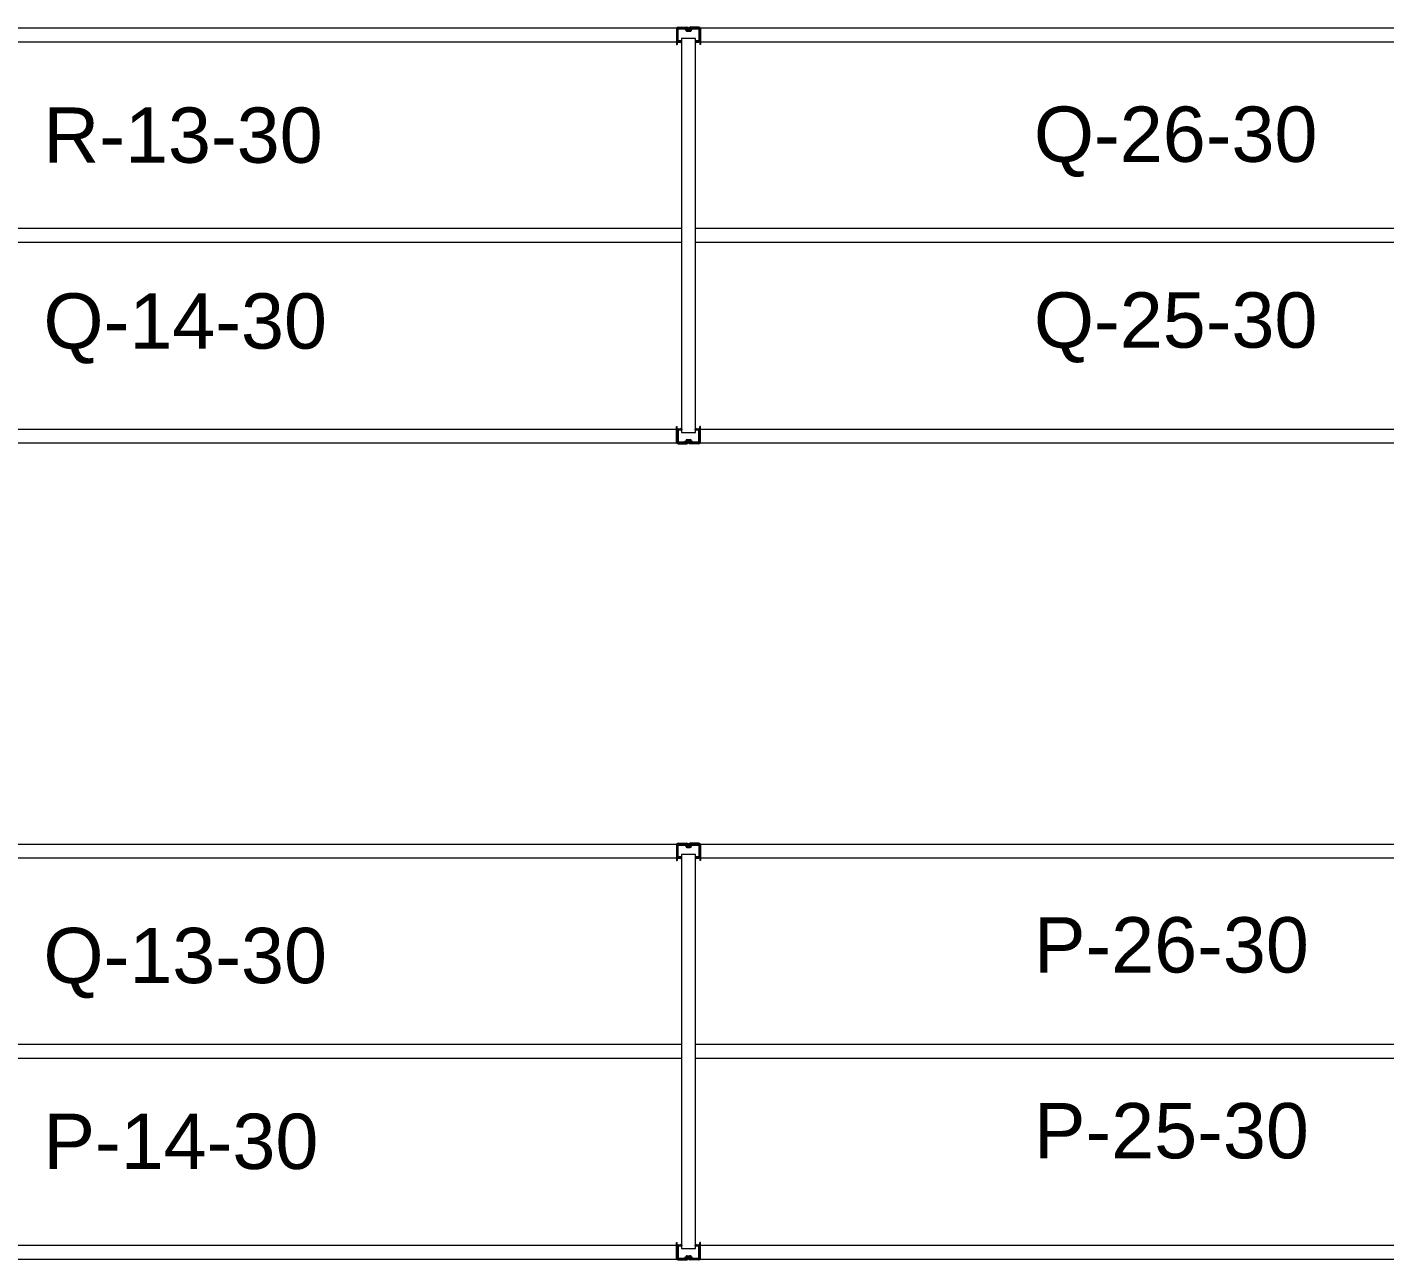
# Model space of a CAD drawing. Header units: inches. Extents: x 2743 to 10591, y -1604 to 5792.
# Drawn here: x 3766.6 to 3962.9, y 963.6 to 1141.8 of the extents above; entities that cross this region are included whole.
import ezdxf

# ---------------------------------------------------------------- set-up
doc = ezdxf.new("R2010")
doc.units = ezdxf.units.IN
doc.header["$LTSCALE"] = 0.1875
doc.header["$MEASUREMENT"] = 0
for name, color, linetype, lineweight in [('22 Dimension', 7, 'Continuous', 5), ('32 Echelle', 160, 'Continuous', 15), ('33 Poutre', 30, 'Continuous', 15)]:
    doc.layers.add(name, color=color, linetype=linetype, lineweight=lineweight)
doc.styles.add('arial', font='')
doc.styles.get('arial').set_extended_font_data('Arial')

msp = doc.modelspace()

# ---------------------------------------------------------------- hatches: boundary and pattern name
at = {"layer": '32 Echelle'}
for points in [[(3861.20882, 1139.49574), (3861.20882, 1139.68324), (3861.02132, 1139.68324)], [(3861.20882, 1139.49574), (3861.20882, 1139.68324), (3861.02132, 1139.68324)], [(3861.20882, 1139.49574), (3861.20882, 1139.68324), (3861.02132, 1139.68324)], [(3863.20882, 1139.49574), (3863.20882, 1139.68324), (3863.39632, 1139.68324)], [(3863.20882, 1139.49574), (3863.20882, 1139.68324), (3863.39632, 1139.68324)], [(3863.20882, 1139.49574), (3863.20882, 1139.68324), (3863.39632, 1139.68324)], [(3861.20882, 1083.87074), (3861.20882, 1083.68324), (3861.02132, 1083.68324)], [(3861.20882, 1083.87074), (3861.20882, 1083.68324), (3861.02132, 1083.68324)], [(3861.20882, 1083.87074), (3861.20882, 1083.68324), (3861.02132, 1083.68324)], [(3863.20882, 1083.87074), (3863.20882, 1083.68324), (3863.39632, 1083.68324)], [(3863.20882, 1083.87074), (3863.20882, 1083.68324), (3863.39632, 1083.68324)], [(3863.20882, 1083.87074), (3863.20882, 1083.68324), (3863.39632, 1083.68324)], [(3861.20882, 1021.49574), (3861.20882, 1021.68324), (3861.02132, 1021.68324)], [(3861.20882, 1021.49574), (3861.20882, 1021.68324), (3861.02132, 1021.68324)], [(3861.20882, 1021.49574), (3861.20882, 1021.68324), (3861.02132, 1021.68324)], [(3863.20882, 1021.49574), (3863.20882, 1021.68324), (3863.39632, 1021.68324)], [(3863.20882, 1021.49574), (3863.20882, 1021.68324), (3863.39632, 1021.68324)], [(3863.20882, 1021.49574), (3863.20882, 1021.68324), (3863.39632, 1021.68324)], [(3861.20882, 965.87074), (3861.20882, 965.68324), (3861.02132, 965.68324)], [(3861.20882, 965.87074), (3861.20882, 965.68324), (3861.02132, 965.68324)], [(3861.20882, 965.87074), (3861.20882, 965.68324), (3861.02132, 965.68324)], [(3863.20882, 965.87074), (3863.20882, 965.68324), (3863.39632, 965.68324)], [(3863.20882, 965.87074), (3863.20882, 965.68324), (3863.39632, 965.68324)], [(3863.20882, 965.87074), (3863.20882, 965.68324), (3863.39632, 965.68324)]]:
    msp.add_hatch(color=256, dxfattribs=at).paths.add_polyline_path(points)

# ---------------------------------------------------------------- linework, layer by layer
at = {"layer": '22 Dimension'}
for p, q in [((3861.20882, 1112.68324), (3715.58382, 1112.68324)), ((4008.83382, 1112.68324), (3863.20882, 1112.68324)), ((3861.20882, 1110.68324), (3715.58382, 1110.68324)), ((4008.83382, 1110.68324), (3863.20882, 1110.68324)), ((3861.20882, 994.68324), (3715.58382, 994.68324)), ((4008.83382, 994.68324), (3863.20882, 994.68324)), ((3861.20882, 992.68324), (3715.58382, 992.68324)), ((4008.83382, 992.68324), (3863.20882, 992.68324))]:
    msp.add_line(p, q, dxfattribs=at)
at = {"layer": '32 Echelle', "linetype": 'Continuous', "lineweight": 25}
for p, q in [((3860.58386, 1141.49949), (3860.58386, 1139.86699)), ((3860.58386, 1141.49949), (3860.58386, 1139.86699)), ((3860.58386, 1141.49949), (3860.58386, 1139.86699)), ((3860.67386, 1139.86699), (3860.67386, 1141.49949)), ((3860.67386, 1139.86699), (3860.67386, 1141.49949)), ((3860.67386, 1139.86699), (3860.67386, 1141.49949)), ((3861.69645, 1141.68324), (3860.76761, 1141.68324)), ((3861.69645, 1141.68324), (3860.76761, 1141.68324)), ((3861.69645, 1141.68324), (3860.76761, 1141.68324)), ((3860.76761, 1141.59324), (3861.69645, 1141.59324)), ((3860.76761, 1141.59324), (3861.69645, 1141.59324)), ((3860.76761, 1141.59324), (3861.69645, 1141.59324)), ((3861.7861, 1141.5269), (3861.83001, 1141.38326)), ((3861.7861, 1141.5269), (3861.83001, 1141.38326)), ((3861.7861, 1141.5269), (3861.83001, 1141.38326)), ((3861.91608, 1141.40958), (3861.87217, 1141.55321)), ((3861.91608, 1141.40958), (3861.87217, 1141.55321)), ((3861.91608, 1141.40958), (3861.87217, 1141.55321)), ((3862.4119, 1141.34324), (3862.00573, 1141.34324)), ((3862.4119, 1141.34324), (3862.00573, 1141.34324)), ((3862.4119, 1141.34324), (3862.00573, 1141.34324)), ((3862.00573, 1141.25324), (3862.4119, 1141.25324)), ((3862.00573, 1141.25324), (3862.4119, 1141.25324)), ((3862.00573, 1141.25324), (3862.4119, 1141.25324)), ((3862.54547, 1141.55321), (3862.50155, 1141.40958)), ((3862.54547, 1141.55321), (3862.50155, 1141.40958)), ((3862.54547, 1141.55321), (3862.50155, 1141.40958)), ((3862.58762, 1141.38326), (3862.63153, 1141.5269)), ((3862.58762, 1141.38326), (3862.63153, 1141.5269)), ((3862.58762, 1141.38326), (3862.63153, 1141.5269)), ((3863.65002, 1141.68324), (3862.72119, 1141.68324)), ((3863.65002, 1141.68324), (3862.72119, 1141.68324)), ((3863.65002, 1141.68324), (3862.72119, 1141.68324)), ((3862.72119, 1141.59324), (3863.65002, 1141.59324)), ((3862.72119, 1141.59324), (3863.65002, 1141.59324)), ((3862.72119, 1141.59324), (3863.65002, 1141.59324)), ((3863.74377, 1141.49949), (3863.74377, 1139.86699)), ((3863.74377, 1141.49949), (3863.74377, 1139.86699)), ((3863.74377, 1141.49949), (3863.74377, 1139.86699)), ((3863.83377, 1139.86699), (3863.83377, 1141.49949)), ((3863.83377, 1139.86699), (3863.83377, 1141.49949)), ((3863.83377, 1139.86699), (3863.83377, 1141.49949)), ((3861.18386, 1139.77324), (3860.76761, 1139.77324)), ((3861.18386, 1139.77324), (3860.76761, 1139.77324)), ((3861.18386, 1139.77324), (3860.76761, 1139.77324)), ((3860.76761, 1139.68324), (3861.18386, 1139.68324)), ((3860.76761, 1139.68324), (3861.18386, 1139.68324)), ((3860.76761, 1139.68324), (3861.18386, 1139.68324)), ((3861.18386, 1139.68324), (3861.18386, 1139.77324)), ((3861.18386, 1139.68324), (3861.18386, 1139.77324)), ((3861.18386, 1139.68324), (3861.18386, 1139.77324)), ((3863.65002, 1139.77324), (3863.23377, 1139.77324)), ((3863.23377, 1139.77324), (3863.23377, 1139.68324)), ((3863.65002, 1139.77324), (3863.23377, 1139.77324)), ((3863.23377, 1139.77324), (3863.23377, 1139.68324)), ((3863.65002, 1139.77324), (3863.23377, 1139.77324)), ((3863.23377, 1139.77324), (3863.23377, 1139.68324)), ((3863.23377, 1139.68324), (3863.65002, 1139.68324)), ((3863.23377, 1139.68324), (3863.65002, 1139.68324)), ((3863.23377, 1139.68324), (3863.65002, 1139.68324)), ((3860.76761, 1083.68324), (3861.18386, 1083.68324)), ((3860.76761, 1083.68324), (3861.18386, 1083.68324)), ((3860.76761, 1083.68324), (3861.18386, 1083.68324)), ((3861.18386, 1083.68324), (3861.18386, 1083.59324)), ((3861.18386, 1083.68324), (3861.18386, 1083.59324)), ((3861.18386, 1083.68324), (3861.18386, 1083.59324)), ((3863.23377, 1083.68324), (3863.65002, 1083.68324)), ((3863.23377, 1083.59324), (3863.23377, 1083.68324)), ((3863.23377, 1083.68324), (3863.65002, 1083.68324)), ((3863.23377, 1083.59324), (3863.23377, 1083.68324)), ((3863.23377, 1083.68324), (3863.65002, 1083.68324)), ((3863.23377, 1083.59324), (3863.23377, 1083.68324)), ((3860.58386, 1081.86699), (3860.58386, 1083.49949)), ((3860.58386, 1081.86699), (3860.58386, 1083.49949)), ((3860.58386, 1081.86699), (3860.58386, 1083.49949)), ((3860.67386, 1083.49949), (3860.67386, 1081.86699)), ((3860.67386, 1083.49949), (3860.67386, 1081.86699)), ((3860.67386, 1083.49949), (3860.67386, 1081.86699)), ((3861.18386, 1083.59324), (3860.76761, 1083.59324)), ((3861.18386, 1083.59324), (3860.76761, 1083.59324)), ((3861.18386, 1083.59324), (3860.76761, 1083.59324)), ((3860.76761, 1081.77324), (3861.69645, 1081.77324)), ((3860.76761, 1081.77324), (3861.69645, 1081.77324)), ((3860.76761, 1081.77324), (3861.69645, 1081.77324)), ((3861.69645, 1081.68324), (3860.76761, 1081.68324)), ((3861.69645, 1081.68324), (3860.76761, 1081.68324)), ((3861.69645, 1081.68324), (3860.76761, 1081.68324)), ((3861.7861, 1081.83958), (3861.83001, 1081.98321)), ((3861.7861, 1081.83958), (3861.83001, 1081.98321)), ((3861.7861, 1081.83958), (3861.83001, 1081.98321)), ((3861.91608, 1081.9569), (3861.87217, 1081.81326)), ((3861.91608, 1081.9569), (3861.87217, 1081.81326)), ((3861.91608, 1081.9569), (3861.87217, 1081.81326)), ((3862.00573, 1082.11324), (3862.4119, 1082.11324)), ((3862.00573, 1082.11324), (3862.4119, 1082.11324)), ((3862.00573, 1082.11324), (3862.4119, 1082.11324)), ((3862.4119, 1082.02324), (3862.00573, 1082.02324)), ((3862.4119, 1082.02324), (3862.00573, 1082.02324)), ((3862.4119, 1082.02324), (3862.00573, 1082.02324)), ((3862.54547, 1081.81326), (3862.50155, 1081.9569)), ((3862.54547, 1081.81326), (3862.50155, 1081.9569)), ((3862.54547, 1081.81326), (3862.50155, 1081.9569)), ((3862.58762, 1081.98321), (3862.63153, 1081.83958)), ((3862.58762, 1081.98321), (3862.63153, 1081.83958)), ((3862.58762, 1081.98321), (3862.63153, 1081.83958)), ((3862.72119, 1081.77324), (3863.65002, 1081.77324)), ((3862.72119, 1081.77324), (3863.65002, 1081.77324)), ((3862.72119, 1081.77324), (3863.65002, 1081.77324)), ((3863.65002, 1081.68324), (3862.72119, 1081.68324)), ((3863.65002, 1081.68324), (3862.72119, 1081.68324)), ((3863.65002, 1081.68324), (3862.72119, 1081.68324)), ((3863.65002, 1083.59324), (3863.23377, 1083.59324)), ((3863.65002, 1083.59324), (3863.23377, 1083.59324)), ((3863.65002, 1083.59324), (3863.23377, 1083.59324)), ((3863.74377, 1081.86699), (3863.74377, 1083.49949)), ((3863.74377, 1081.86699), (3863.74377, 1083.49949)), ((3863.74377, 1081.86699), (3863.74377, 1083.49949)), ((3863.83377, 1083.49949), (3863.83377, 1081.86699)), ((3863.83377, 1083.49949), (3863.83377, 1081.86699)), ((3863.83377, 1083.49949), (3863.83377, 1081.86699)), ((3860.58386, 1023.49949), (3860.58386, 1021.86699)), ((3860.58386, 1023.49949), (3860.58386, 1021.86699)), ((3860.58386, 1023.49949), (3860.58386, 1021.86699)), ((3860.67386, 1021.86699), (3860.67386, 1023.49949)), ((3860.67386, 1021.86699), (3860.67386, 1023.49949)), ((3860.67386, 1021.86699), (3860.67386, 1023.49949)), ((3861.69645, 1023.68324), (3860.76761, 1023.68324)), ((3861.69645, 1023.68324), (3860.76761, 1023.68324)), ((3861.69645, 1023.68324), (3860.76761, 1023.68324)), ((3860.76761, 1023.59324), (3861.69645, 1023.59324)), ((3860.76761, 1023.59324), (3861.69645, 1023.59324)), ((3860.76761, 1023.59324), (3861.69645, 1023.59324)), ((3861.7861, 1023.5269), (3861.83001, 1023.38326)), ((3861.7861, 1023.5269), (3861.83001, 1023.38326)), ((3861.7861, 1023.5269), (3861.83001, 1023.38326)), ((3861.91608, 1023.40958), (3861.87217, 1023.55321)), ((3861.91608, 1023.40958), (3861.87217, 1023.55321)), ((3861.91608, 1023.40958), (3861.87217, 1023.55321)), ((3862.4119, 1023.34324), (3862.00573, 1023.34324)), ((3862.4119, 1023.34324), (3862.00573, 1023.34324)), ((3862.4119, 1023.34324), (3862.00573, 1023.34324)), ((3862.00573, 1023.25324), (3862.4119, 1023.25324)), ((3862.00573, 1023.25324), (3862.4119, 1023.25324)), ((3862.00573, 1023.25324), (3862.4119, 1023.25324)), ((3862.54547, 1023.55321), (3862.50155, 1023.40958)), ((3862.54547, 1023.55321), (3862.50155, 1023.40958)), ((3862.54547, 1023.55321), (3862.50155, 1023.40958)), ((3862.58762, 1023.38326), (3862.63153, 1023.5269)), ((3862.58762, 1023.38326), (3862.63153, 1023.5269)), ((3862.58762, 1023.38326), (3862.63153, 1023.5269)), ((3863.65002, 1023.68324), (3862.72119, 1023.68324)), ((3863.65002, 1023.68324), (3862.72119, 1023.68324)), ((3863.65002, 1023.68324), (3862.72119, 1023.68324)), ((3862.72119, 1023.59324), (3863.65002, 1023.59324)), ((3862.72119, 1023.59324), (3863.65002, 1023.59324)), ((3862.72119, 1023.59324), (3863.65002, 1023.59324)), ((3863.74377, 1023.49949), (3863.74377, 1021.86699)), ((3863.74377, 1023.49949), (3863.74377, 1021.86699)), ((3863.74377, 1023.49949), (3863.74377, 1021.86699)), ((3863.83377, 1021.86699), (3863.83377, 1023.49949)), ((3863.83377, 1021.86699), (3863.83377, 1023.49949)), ((3863.83377, 1021.86699), (3863.83377, 1023.49949)), ((3861.18386, 1021.77324), (3860.76761, 1021.77324)), ((3861.18386, 1021.77324), (3860.76761, 1021.77324)), ((3861.18386, 1021.77324), (3860.76761, 1021.77324)), ((3860.76761, 1021.68324), (3861.18386, 1021.68324)), ((3860.76761, 1021.68324), (3861.18386, 1021.68324)), ((3860.76761, 1021.68324), (3861.18386, 1021.68324)), ((3861.18386, 1021.68324), (3861.18386, 1021.77324)), ((3861.18386, 1021.68324), (3861.18386, 1021.77324)), ((3861.18386, 1021.68324), (3861.18386, 1021.77324)), ((3863.65002, 1021.77324), (3863.23377, 1021.77324)), ((3863.23377, 1021.77324), (3863.23377, 1021.68324)), ((3863.65002, 1021.77324), (3863.23377, 1021.77324)), ((3863.23377, 1021.77324), (3863.23377, 1021.68324)), ((3863.65002, 1021.77324), (3863.23377, 1021.77324)), ((3863.23377, 1021.77324), (3863.23377, 1021.68324)), ((3863.23377, 1021.68324), (3863.65002, 1021.68324)), ((3863.23377, 1021.68324), (3863.65002, 1021.68324)), ((3863.23377, 1021.68324), (3863.65002, 1021.68324)), ((3860.58386, 963.86699), (3860.58386, 965.49949)), ((3860.58386, 963.86699), (3860.58386, 965.49949)), ((3860.58386, 963.86699), (3860.58386, 965.49949)), ((3860.67386, 965.49949), (3860.67386, 963.86699)), ((3860.67386, 965.49949), (3860.67386, 963.86699)), ((3860.67386, 965.49949), (3860.67386, 963.86699)), ((3860.76761, 965.68324), (3861.18386, 965.68324)), ((3860.76761, 965.68324), (3861.18386, 965.68324)), ((3860.76761, 965.68324), (3861.18386, 965.68324)), ((3861.18386, 965.59324), (3860.76761, 965.59324)), ((3861.18386, 965.59324), (3860.76761, 965.59324)), ((3861.18386, 965.59324), (3860.76761, 965.59324)), ((3861.18386, 965.68324), (3861.18386, 965.59324)), ((3861.18386, 965.68324), (3861.18386, 965.59324)), ((3861.18386, 965.68324), (3861.18386, 965.59324)), ((3861.7861, 963.83958), (3861.83001, 963.98321)), ((3861.7861, 963.83958), (3861.83001, 963.98321)), ((3861.7861, 963.83958), (3861.83001, 963.98321)), ((3861.91608, 963.9569), (3861.87217, 963.81326)), ((3861.91608, 963.9569), (3861.87217, 963.81326)), ((3861.91608, 963.9569), (3861.87217, 963.81326)), ((3862.00573, 964.11324), (3862.4119, 964.11324)), ((3862.00573, 964.11324), (3862.4119, 964.11324)), ((3862.00573, 964.11324), (3862.4119, 964.11324)), ((3862.4119, 964.02324), (3862.00573, 964.02324)), ((3862.4119, 964.02324), (3862.00573, 964.02324)), ((3862.4119, 964.02324), (3862.00573, 964.02324)), ((3862.54547, 963.81326), (3862.50155, 963.9569)), ((3862.54547, 963.81326), (3862.50155, 963.9569)), ((3862.54547, 963.81326), (3862.50155, 963.9569)), ((3862.58762, 963.98321), (3862.63153, 963.83958)), ((3862.58762, 963.98321), (3862.63153, 963.83958)), ((3862.58762, 963.98321), (3862.63153, 963.83958)), ((3863.23377, 965.68324), (3863.65002, 965.68324)), ((3863.23377, 965.59324), (3863.23377, 965.68324)), ((3863.23377, 965.68324), (3863.65002, 965.68324)), ((3863.23377, 965.59324), (3863.23377, 965.68324)), ((3863.23377, 965.68324), (3863.65002, 965.68324)), ((3863.23377, 965.59324), (3863.23377, 965.68324)), ((3863.65002, 965.59324), (3863.23377, 965.59324)), ((3863.65002, 965.59324), (3863.23377, 965.59324)), ((3863.65002, 965.59324), (3863.23377, 965.59324)), ((3863.74377, 963.86699), (3863.74377, 965.49949)), ((3863.74377, 963.86699), (3863.74377, 965.49949)), ((3863.74377, 963.86699), (3863.74377, 965.49949)), ((3863.83377, 965.49949), (3863.83377, 963.86699)), ((3863.83377, 965.49949), (3863.83377, 963.86699)), ((3863.83377, 965.49949), (3863.83377, 963.86699)), ((3860.76761, 963.77324), (3861.69645, 963.77324)), ((3860.76761, 963.77324), (3861.69645, 963.77324)), ((3860.76761, 963.77324), (3861.69645, 963.77324)), ((3861.69645, 963.68324), (3860.76761, 963.68324)), ((3861.69645, 963.68324), (3860.76761, 963.68324)), ((3861.69645, 963.68324), (3860.76761, 963.68324)), ((3862.72119, 963.77324), (3863.65002, 963.77324)), ((3862.72119, 963.77324), (3863.65002, 963.77324)), ((3862.72119, 963.77324), (3863.65002, 963.77324)), ((3863.65002, 963.68324), (3862.72119, 963.68324)), ((3863.65002, 963.68324), (3862.72119, 963.68324)), ((3863.65002, 963.68324), (3862.72119, 963.68324))]:
    msp.add_line(p, q, dxfattribs=at)
at = {"layer": '32 Echelle'}
for p, q in [((3861.20882, 1139.68324), (3861.02132, 1139.68324)), ((3861.20882, 1139.49574), (3861.02132, 1139.68324)), ((3861.20882, 1139.68324), (3861.02132, 1139.68324)), ((3861.20882, 1139.49574), (3861.02132, 1139.68324)), ((3861.20882, 1139.68324), (3861.02132, 1139.68324)), ((3861.20882, 1139.49574), (3861.02132, 1139.68324)), ((3863.20882, 1140.18324), (3861.20882, 1140.18324)), ((3861.20882, 1140.18324), (3861.20882, 1083.18324)), ((3863.20882, 1140.18324), (3861.20882, 1140.18324)), ((3861.20882, 1140.18324), (3861.20882, 1083.18324)), ((3863.20882, 1140.18324), (3861.20882, 1140.18324)), ((3861.20882, 1140.18324), (3861.20882, 1083.18324)), ((3861.20882, 1139.49574), (3861.20882, 1139.68324)), ((3861.20882, 1139.49574), (3861.20882, 1139.68324)), ((3861.20882, 1139.49574), (3861.20882, 1139.68324)), ((3863.20882, 1083.18324), (3863.20882, 1140.18324)), ((3863.20882, 1083.18324), (3863.20882, 1140.18324)), ((3863.20882, 1083.18324), (3863.20882, 1140.18324)), ((3863.20882, 1139.68324), (3863.39632, 1139.68324)), ((3863.20882, 1139.49574), (3863.20882, 1139.68324)), ((3863.20882, 1139.49574), (3863.39632, 1139.68324)), ((3863.20882, 1139.68324), (3863.39632, 1139.68324)), ((3863.20882, 1139.49574), (3863.20882, 1139.68324)), ((3863.20882, 1139.49574), (3863.39632, 1139.68324)), ((3863.20882, 1139.68324), (3863.39632, 1139.68324)), ((3863.20882, 1139.49574), (3863.20882, 1139.68324)), ((3863.20882, 1139.49574), (3863.39632, 1139.68324)), ((3861.20882, 1083.87074), (3861.02132, 1083.68324)), ((3861.20882, 1083.87074), (3861.02132, 1083.68324)), ((3861.20882, 1083.87074), (3861.02132, 1083.68324)), ((3861.20882, 1083.68324), (3861.02132, 1083.68324)), ((3861.20882, 1083.68324), (3861.02132, 1083.68324)), ((3861.20882, 1083.68324), (3861.02132, 1083.68324)), ((3861.20882, 1083.87074), (3861.20882, 1083.68324)), ((3861.20882, 1083.87074), (3861.20882, 1083.68324)), ((3861.20882, 1083.87074), (3861.20882, 1083.68324)), ((3863.20882, 1083.87074), (3863.20882, 1083.68324)), ((3863.20882, 1083.87074), (3863.39632, 1083.68324)), ((3863.20882, 1083.87074), (3863.20882, 1083.68324)), ((3863.20882, 1083.87074), (3863.39632, 1083.68324)), ((3863.20882, 1083.87074), (3863.20882, 1083.68324)), ((3863.20882, 1083.87074), (3863.39632, 1083.68324)), ((3863.20882, 1083.68324), (3863.39632, 1083.68324)), ((3863.20882, 1083.68324), (3863.39632, 1083.68324)), ((3863.20882, 1083.68324), (3863.39632, 1083.68324)), ((3861.20882, 1083.18324), (3863.20882, 1083.18324)), ((3861.20882, 1083.18324), (3863.20882, 1083.18324)), ((3861.20882, 1083.18324), (3863.20882, 1083.18324)), ((3861.20882, 1021.68324), (3861.02132, 1021.68324)), ((3861.20882, 1021.49574), (3861.02132, 1021.68324)), ((3861.20882, 1021.68324), (3861.02132, 1021.68324)), ((3861.20882, 1021.49574), (3861.02132, 1021.68324)), ((3861.20882, 1021.68324), (3861.02132, 1021.68324)), ((3861.20882, 1021.49574), (3861.02132, 1021.68324)), ((3863.20882, 1022.18324), (3861.20882, 1022.18324)), ((3861.20882, 1022.18324), (3861.20882, 965.18324)), ((3863.20882, 1022.18324), (3861.20882, 1022.18324)), ((3861.20882, 1022.18324), (3861.20882, 965.18324)), ((3863.20882, 1022.18324), (3861.20882, 1022.18324)), ((3861.20882, 1022.18324), (3861.20882, 965.18324)), ((3861.20882, 1021.49574), (3861.20882, 1021.68324)), ((3861.20882, 1021.49574), (3861.20882, 1021.68324)), ((3861.20882, 1021.49574), (3861.20882, 1021.68324)), ((3863.20882, 965.18324), (3863.20882, 1022.18324)), ((3863.20882, 965.18324), (3863.20882, 1022.18324)), ((3863.20882, 965.18324), (3863.20882, 1022.18324)), ((3863.20882, 1021.68324), (3863.39632, 1021.68324)), ((3863.20882, 1021.49574), (3863.20882, 1021.68324)), ((3863.20882, 1021.49574), (3863.39632, 1021.68324)), ((3863.20882, 1021.68324), (3863.39632, 1021.68324)), ((3863.20882, 1021.49574), (3863.20882, 1021.68324)), ((3863.20882, 1021.49574), (3863.39632, 1021.68324)), ((3863.20882, 1021.68324), (3863.39632, 1021.68324)), ((3863.20882, 1021.49574), (3863.20882, 1021.68324)), ((3863.20882, 1021.49574), (3863.39632, 1021.68324)), ((3861.20882, 965.87074), (3861.02132, 965.68324)), ((3861.20882, 965.87074), (3861.02132, 965.68324)), ((3861.20882, 965.87074), (3861.02132, 965.68324)), ((3861.20882, 965.87074), (3861.20882, 965.68324)), ((3861.20882, 965.87074), (3861.20882, 965.68324)), ((3861.20882, 965.87074), (3861.20882, 965.68324)), ((3863.20882, 965.87074), (3863.20882, 965.68324)), ((3863.20882, 965.87074), (3863.39632, 965.68324)), ((3863.20882, 965.87074), (3863.20882, 965.68324)), ((3863.20882, 965.87074), (3863.39632, 965.68324)), ((3863.20882, 965.87074), (3863.20882, 965.68324)), ((3863.20882, 965.87074), (3863.39632, 965.68324)), ((3861.20882, 965.68324), (3861.02132, 965.68324)), ((3861.20882, 965.68324), (3861.02132, 965.68324)), ((3861.20882, 965.68324), (3861.02132, 965.68324)), ((3861.20882, 965.18324), (3863.20882, 965.18324)), ((3861.20882, 965.18324), (3863.20882, 965.18324)), ((3861.20882, 965.18324), (3863.20882, 965.18324)), ((3863.20882, 965.68324), (3863.39632, 965.68324)), ((3863.20882, 965.68324), (3863.39632, 965.68324)), ((3863.20882, 965.68324), (3863.39632, 965.68324))]:
    msp.add_line(p, q, dxfattribs=at)
at = {"layer": '32 Echelle', "linetype": 'Continuous', "lineweight": 25}
for centre, radius, start, end in [((3860.76761, 1141.49949), 0.18375, 90, 180), ((3860.76761, 1141.49949), 0.18375, 90, 180), ((3860.76761, 1141.49949), 0.18375, 90, 180), ((3860.76761, 1141.49949), 0.09375, 90, 180), ((3860.76761, 1141.49949), 0.09375, 90, 180), ((3860.76761, 1141.49949), 0.09375, 90, 180), ((3861.69645, 1141.49949), 0.18375, 17, 90), ((3861.69645, 1141.49949), 0.18375, 17, 90), ((3861.69645, 1141.49949), 0.18375, 17, 90), ((3861.69645, 1141.49949), 0.09375, 17, 90), ((3861.69645, 1141.49949), 0.09375, 17, 90), ((3861.69645, 1141.49949), 0.09375, 17, 90), ((3862.00573, 1141.43699), 0.18375, 197, 270), ((3862.00573, 1141.43699), 0.18375, 197, 270), ((3862.00573, 1141.43699), 0.18375, 197, 270), ((3862.00573, 1141.43699), 0.09375, 197, 270), ((3862.00573, 1141.43699), 0.09375, 197, 270), ((3862.00573, 1141.43699), 0.09375, 197, 270), ((3862.4119, 1141.43699), 0.09375, 270, 343), ((3862.4119, 1141.43699), 0.09375, 270, 343), ((3862.4119, 1141.43699), 0.09375, 270, 343), ((3862.4119, 1141.43699), 0.18375, 270, 343), ((3862.4119, 1141.43699), 0.18375, 270, 343), ((3862.4119, 1141.43699), 0.18375, 270, 343), ((3862.72119, 1141.49949), 0.18375, 90, 163), ((3862.72119, 1141.49949), 0.18375, 90, 163), ((3862.72119, 1141.49949), 0.18375, 90, 163), ((3862.72119, 1141.49949), 0.09375, 90, 163), ((3862.72119, 1141.49949), 0.09375, 90, 163), ((3862.72119, 1141.49949), 0.09375, 90, 163), ((3863.65002, 1141.49949), 0.18375, 0, 90), ((3863.65002, 1141.49949), 0.18375, 0, 90), ((3863.65002, 1141.49949), 0.18375, 0, 90), ((3863.65002, 1141.49949), 0.09375, 0, 90), ((3863.65002, 1141.49949), 0.09375, 0, 90), ((3863.65002, 1141.49949), 0.09375, 0, 90), ((3860.76761, 1139.86699), 0.18375, 180, 270), ((3860.76761, 1139.86699), 0.18375, 180, 270), ((3860.76761, 1139.86699), 0.18375, 180, 270), ((3860.76761, 1139.86699), 0.09375, 180, 270), ((3860.76761, 1139.86699), 0.09375, 180, 270), ((3860.76761, 1139.86699), 0.09375, 180, 270), ((3863.65002, 1139.86699), 0.09375, 270, 0), ((3863.65002, 1139.86699), 0.18375, 270, 0), ((3863.65002, 1139.86699), 0.09375, 270, 0), ((3863.65002, 1139.86699), 0.18375, 270, 0), ((3863.65002, 1139.86699), 0.09375, 270, 0), ((3863.65002, 1139.86699), 0.18375, 270, 0), ((3860.76761, 1083.49949), 0.18375, 90, 180), ((3860.76761, 1083.49949), 0.18375, 90, 180), ((3860.76761, 1083.49949), 0.18375, 90, 180), ((3863.65002, 1083.49949), 0.18375, 0, 90), ((3863.65002, 1083.49949), 0.18375, 0, 90), ((3863.65002, 1083.49949), 0.18375, 0, 90), ((3860.76761, 1081.86699), 0.18375, 180, 270), ((3860.76761, 1081.86699), 0.18375, 180, 270), ((3860.76761, 1081.86699), 0.18375, 180, 270), ((3860.76761, 1083.49949), 0.09375, 90, 180), ((3860.76761, 1083.49949), 0.09375, 90, 180), ((3860.76761, 1083.49949), 0.09375, 90, 180), ((3860.76761, 1081.86699), 0.09375, 180, 270), ((3860.76761, 1081.86699), 0.09375, 180, 270), ((3860.76761, 1081.86699), 0.09375, 180, 270), ((3861.69645, 1081.86699), 0.09375, 270, 343), ((3861.69645, 1081.86699), 0.09375, 270, 343), ((3861.69645, 1081.86699), 0.09375, 270, 343), ((3861.69645, 1081.86699), 0.18375, 270, 343), ((3861.69645, 1081.86699), 0.18375, 270, 343), ((3861.69645, 1081.86699), 0.18375, 270, 343), ((3862.00573, 1081.92949), 0.18375, 90, 163), ((3862.00573, 1081.92949), 0.18375, 90, 163), ((3862.00573, 1081.92949), 0.18375, 90, 163), ((3862.00573, 1081.92949), 0.09375, 90, 163), ((3862.00573, 1081.92949), 0.09375, 90, 163), ((3862.00573, 1081.92949), 0.09375, 90, 163), ((3862.4119, 1081.92949), 0.18375, 17, 90), ((3862.4119, 1081.92949), 0.18375, 17, 90), ((3862.4119, 1081.92949), 0.18375, 17, 90), ((3862.4119, 1081.92949), 0.09375, 17, 90), ((3862.4119, 1081.92949), 0.09375, 17, 90), ((3862.4119, 1081.92949), 0.09375, 17, 90), ((3862.72119, 1081.86699), 0.18375, 197, 270), ((3862.72119, 1081.86699), 0.18375, 197, 270), ((3862.72119, 1081.86699), 0.18375, 197, 270), ((3862.72119, 1081.86699), 0.09375, 197, 270), ((3862.72119, 1081.86699), 0.09375, 197, 270), ((3862.72119, 1081.86699), 0.09375, 197, 270), ((3863.65002, 1083.49949), 0.09375, 0, 90), ((3863.65002, 1083.49949), 0.09375, 0, 90), ((3863.65002, 1083.49949), 0.09375, 0, 90), ((3863.65002, 1081.86699), 0.09375, 270, 0), ((3863.65002, 1081.86699), 0.18375, 270, 0), ((3863.65002, 1081.86699), 0.09375, 270, 0), ((3863.65002, 1081.86699), 0.18375, 270, 0), ((3863.65002, 1081.86699), 0.09375, 270, 0), ((3863.65002, 1081.86699), 0.18375, 270, 0), ((3860.76761, 1023.49949), 0.18375, 90, 180), ((3860.76761, 1023.49949), 0.18375, 90, 180), ((3860.76761, 1023.49949), 0.18375, 90, 180), ((3860.76761, 1023.49949), 0.09375, 90, 180), ((3860.76761, 1023.49949), 0.09375, 90, 180), ((3860.76761, 1023.49949), 0.09375, 90, 180), ((3861.69645, 1023.49949), 0.18375, 17, 90), ((3861.69645, 1023.49949), 0.18375, 17, 90), ((3861.69645, 1023.49949), 0.18375, 17, 90), ((3861.69645, 1023.49949), 0.09375, 17, 90), ((3861.69645, 1023.49949), 0.09375, 17, 90), ((3861.69645, 1023.49949), 0.09375, 17, 90), ((3862.00573, 1023.43699), 0.18375, 197, 270), ((3862.00573, 1023.43699), 0.18375, 197, 270), ((3862.00573, 1023.43699), 0.18375, 197, 270), ((3862.00573, 1023.43699), 0.09375, 197, 270), ((3862.00573, 1023.43699), 0.09375, 197, 270), ((3862.00573, 1023.43699), 0.09375, 197, 270), ((3862.4119, 1023.43699), 0.09375, 270, 343), ((3862.4119, 1023.43699), 0.09375, 270, 343), ((3862.4119, 1023.43699), 0.09375, 270, 343), ((3862.4119, 1023.43699), 0.18375, 270, 343), ((3862.4119, 1023.43699), 0.18375, 270, 343), ((3862.4119, 1023.43699), 0.18375, 270, 343), ((3862.72119, 1023.49949), 0.18375, 90, 163), ((3862.72119, 1023.49949), 0.18375, 90, 163), ((3862.72119, 1023.49949), 0.18375, 90, 163), ((3862.72119, 1023.49949), 0.09375, 90, 163), ((3862.72119, 1023.49949), 0.09375, 90, 163), ((3862.72119, 1023.49949), 0.09375, 90, 163), ((3863.65002, 1023.49949), 0.18375, 0, 90), ((3863.65002, 1023.49949), 0.18375, 0, 90), ((3863.65002, 1023.49949), 0.18375, 0, 90), ((3863.65002, 1023.49949), 0.09375, 0, 90), ((3863.65002, 1023.49949), 0.09375, 0, 90), ((3863.65002, 1023.49949), 0.09375, 0, 90), ((3860.76761, 1021.86699), 0.18375, 180, 270), ((3860.76761, 1021.86699), 0.18375, 180, 270), ((3860.76761, 1021.86699), 0.18375, 180, 270), ((3860.76761, 1021.86699), 0.09375, 180, 270), ((3860.76761, 1021.86699), 0.09375, 180, 270), ((3860.76761, 1021.86699), 0.09375, 180, 270), ((3863.65002, 1021.86699), 0.09375, 270, 0), ((3863.65002, 1021.86699), 0.18375, 270, 0), ((3863.65002, 1021.86699), 0.09375, 270, 0), ((3863.65002, 1021.86699), 0.18375, 270, 0), ((3863.65002, 1021.86699), 0.09375, 270, 0), ((3863.65002, 1021.86699), 0.18375, 270, 0), ((3860.76761, 965.49949), 0.18375, 90, 180), ((3860.76761, 965.49949), 0.18375, 90, 180), ((3860.76761, 965.49949), 0.18375, 90, 180), ((3860.76761, 965.49949), 0.09375, 90, 180), ((3860.76761, 965.49949), 0.09375, 90, 180), ((3860.76761, 965.49949), 0.09375, 90, 180), ((3862.00573, 963.92949), 0.18375, 90, 163), ((3862.00573, 963.92949), 0.18375, 90, 163), ((3862.00573, 963.92949), 0.18375, 90, 163), ((3862.00573, 963.92949), 0.09375, 90, 163), ((3862.00573, 963.92949), 0.09375, 90, 163), ((3862.00573, 963.92949), 0.09375, 90, 163), ((3862.4119, 963.92949), 0.18375, 17, 90), ((3862.4119, 963.92949), 0.18375, 17, 90), ((3862.4119, 963.92949), 0.18375, 17, 90), ((3862.4119, 963.92949), 0.09375, 17, 90), ((3862.4119, 963.92949), 0.09375, 17, 90), ((3862.4119, 963.92949), 0.09375, 17, 90), ((3863.65002, 965.49949), 0.18375, 0, 90), ((3863.65002, 965.49949), 0.18375, 0, 90), ((3863.65002, 965.49949), 0.18375, 0, 90), ((3863.65002, 965.49949), 0.09375, 0, 90), ((3863.65002, 965.49949), 0.09375, 0, 90), ((3863.65002, 965.49949), 0.09375, 0, 90), ((3860.76761, 963.86699), 0.18375, 180, 270), ((3860.76761, 963.86699), 0.18375, 180, 270), ((3860.76761, 963.86699), 0.18375, 180, 270), ((3860.76761, 963.86699), 0.09375, 180, 270), ((3860.76761, 963.86699), 0.09375, 180, 270), ((3860.76761, 963.86699), 0.09375, 180, 270), ((3861.69645, 963.86699), 0.09375, 270, 343), ((3861.69645, 963.86699), 0.09375, 270, 343), ((3861.69645, 963.86699), 0.09375, 270, 343), ((3861.69645, 963.86699), 0.18375, 270, 343), ((3861.69645, 963.86699), 0.18375, 270, 343), ((3861.69645, 963.86699), 0.18375, 270, 343), ((3862.72119, 963.86699), 0.18375, 197, 270), ((3862.72119, 963.86699), 0.18375, 197, 270), ((3862.72119, 963.86699), 0.18375, 197, 270), ((3862.72119, 963.86699), 0.09375, 197, 270), ((3862.72119, 963.86699), 0.09375, 197, 270), ((3862.72119, 963.86699), 0.09375, 197, 270), ((3863.65002, 963.86699), 0.09375, 270, 0), ((3863.65002, 963.86699), 0.18375, 270, 0), ((3863.65002, 963.86699), 0.09375, 270, 0), ((3863.65002, 963.86699), 0.18375, 270, 0), ((3863.65002, 963.86699), 0.09375, 270, 0), ((3863.65002, 963.86699), 0.18375, 270, 0)]:
    msp.add_arc(centre, radius, start, end, dxfattribs=at)
at = {"layer": '33 Poutre'}
for p, q in [((3716.33382, 1141.68324), (3860.45882, 1141.68324)), ((3860.45882, 1141.68324), (3860.45882, 1139.68324)), ((3860.45882, 1141.68324), (3860.45882, 1139.68324)), ((3860.45882, 1141.55824), (3860.45882, 1139.30224)), ((3860.45882, 1141.55824), (3860.45882, 1139.30224)), ((3860.57782, 1141.55824), (3860.57782, 1139.30224)), ((3860.57782, 1141.55824), (3860.57782, 1139.30224)), ((3860.70282, 1141.80224), (3861.96482, 1141.80224)), ((3860.70282, 1141.80224), (3861.96482, 1141.80224)), ((3861.96482, 1141.68324), (3860.70282, 1141.68324)), ((3861.96482, 1141.68324), (3860.70282, 1141.68324)), ((3862.08982, 1141.34324), (3862.08982, 1141.55824)), ((3862.08982, 1141.34324), (3862.08982, 1141.55824)), ((3862.08982, 1141.34324), (3862.20882, 1141.34324)), ((3862.08982, 1141.34324), (3862.20882, 1141.34324)), ((3862.20882, 1141.34324), (3862.20882, 1141.55824)), ((3862.20882, 1141.34324), (3862.20882, 1141.55824)), ((3862.20882, 1141.34324), (3862.20882, 1141.55824)), ((3862.32782, 1141.34324), (3862.20882, 1141.34324)), ((3862.32782, 1141.34324), (3862.32782, 1141.55824)), ((3863.71482, 1141.80224), (3862.45282, 1141.80224)), ((3862.45282, 1141.68324), (3863.71482, 1141.68324)), ((3863.83982, 1141.55824), (3863.83982, 1139.30224)), ((3863.95882, 1141.68324), (4008.08382, 1141.68324)), ((3863.95882, 1141.68324), (3863.95882, 1139.68324)), ((3863.95882, 1141.55824), (3863.95882, 1139.30224)), ((3716.33382, 1139.68324), (3860.45882, 1139.68324)), ((3860.45882, 1139.30224), (3860.57782, 1139.30224)), ((3860.45882, 1139.30224), (3860.57782, 1139.30224)), ((3863.95882, 1139.30224), (3863.83982, 1139.30224)), ((3863.95882, 1139.68324), (4008.08382, 1139.68324)), ((3716.33382, 1083.68324), (3860.45882, 1083.68324)), ((3860.45882, 1081.80824), (3860.45882, 1084.06424)), ((3860.45882, 1084.06424), (3860.57782, 1084.06424)), ((3860.45882, 1081.80824), (3860.45882, 1084.06424)), ((3860.45882, 1084.06424), (3860.57782, 1084.06424)), ((3860.45882, 1081.68324), (3860.45882, 1083.68324)), ((3860.45882, 1081.68324), (3860.45882, 1083.68324)), ((3860.57782, 1081.80824), (3860.57782, 1084.06424)), ((3860.57782, 1081.80824), (3860.57782, 1084.06424)), ((3863.95882, 1084.06424), (3863.83982, 1084.06424)), ((3863.83982, 1081.80824), (3863.83982, 1084.06424)), ((3863.95882, 1081.80824), (3863.95882, 1084.06424)), ((3863.95882, 1083.68324), (4008.08382, 1083.68324)), ((3863.95882, 1081.68324), (3863.95882, 1083.68324)), ((3716.33382, 1081.68324), (3860.45882, 1081.68324)), ((3861.96482, 1081.68324), (3860.70282, 1081.68324)), ((3861.96482, 1081.68324), (3860.70282, 1081.68324)), ((3862.08982, 1082.02324), (3862.08982, 1081.80824)), ((3862.08982, 1082.02324), (3862.20882, 1082.02324)), ((3862.08982, 1082.02324), (3862.08982, 1081.80824)), ((3862.08982, 1082.02324), (3862.20882, 1082.02324)), ((3862.20882, 1082.02324), (3862.20882, 1081.80824)), ((3862.20882, 1082.02324), (3862.20882, 1081.80824)), ((3862.20882, 1082.02324), (3862.20882, 1081.80824)), ((3862.32782, 1082.02324), (3862.20882, 1082.02324)), ((3862.32782, 1082.02324), (3862.32782, 1081.80824)), ((3862.45282, 1081.68324), (3863.71482, 1081.68324)), ((3863.95882, 1081.68324), (4008.08382, 1081.68324)), ((3860.70282, 1081.56424), (3861.96482, 1081.56424)), ((3860.70282, 1081.56424), (3861.96482, 1081.56424)), ((3863.71482, 1081.56424), (3862.45282, 1081.56424)), ((3716.33382, 1023.68324), (3860.45882, 1023.68324)), ((3860.45882, 1023.68324), (3860.45882, 1021.68324)), ((3860.45882, 1023.68324), (3860.45882, 1021.68324)), ((3860.45882, 1023.55824), (3860.45882, 1021.30224)), ((3860.45882, 1023.55824), (3860.45882, 1021.30224)), ((3860.57782, 1023.55824), (3860.57782, 1021.30224)), ((3860.57782, 1023.55824), (3860.57782, 1021.30224)), ((3860.70282, 1023.80224), (3861.96482, 1023.80224)), ((3860.70282, 1023.80224), (3861.96482, 1023.80224)), ((3861.96482, 1023.68324), (3860.70282, 1023.68324)), ((3861.96482, 1023.68324), (3860.70282, 1023.68324)), ((3862.08982, 1023.34324), (3862.08982, 1023.55824)), ((3862.08982, 1023.34324), (3862.08982, 1023.55824)), ((3862.08982, 1023.34324), (3862.20882, 1023.34324)), ((3862.08982, 1023.34324), (3862.20882, 1023.34324)), ((3862.20882, 1023.34324), (3862.20882, 1023.55824)), ((3862.20882, 1023.34324), (3862.20882, 1023.55824)), ((3862.20882, 1023.34324), (3862.20882, 1023.55824)), ((3862.32782, 1023.34324), (3862.20882, 1023.34324)), ((3862.32782, 1023.34324), (3862.32782, 1023.55824)), ((3863.71482, 1023.80224), (3862.45282, 1023.80224)), ((3862.45282, 1023.68324), (3863.71482, 1023.68324)), ((3863.83982, 1023.55824), (3863.83982, 1021.30224)), ((3863.95882, 1023.68324), (4008.08382, 1023.68324)), ((3863.95882, 1023.68324), (3863.95882, 1021.68324)), ((3863.95882, 1023.55824), (3863.95882, 1021.30224)), ((3716.33382, 1021.68324), (3860.45882, 1021.68324)), ((3860.45882, 1021.30224), (3860.57782, 1021.30224)), ((3860.45882, 1021.30224), (3860.57782, 1021.30224)), ((3863.95882, 1021.30224), (3863.83982, 1021.30224)), ((3863.95882, 1021.68324), (4008.08382, 1021.68324)), ((3860.45882, 963.80824), (3860.45882, 966.06424)), ((3860.45882, 966.06424), (3860.57782, 966.06424)), ((3860.45882, 963.80824), (3860.45882, 966.06424)), ((3860.45882, 966.06424), (3860.57782, 966.06424)), ((3860.57782, 963.80824), (3860.57782, 966.06424)), ((3860.57782, 963.80824), (3860.57782, 966.06424)), ((3863.95882, 966.06424), (3863.83982, 966.06424)), ((3863.83982, 963.80824), (3863.83982, 966.06424)), ((3863.95882, 963.80824), (3863.95882, 966.06424)), ((3716.33382, 965.68324), (3860.45882, 965.68324)), ((3860.45882, 963.68324), (3860.45882, 965.68324)), ((3860.45882, 963.68324), (3860.45882, 965.68324)), ((3862.08982, 964.02324), (3862.08982, 963.80824)), ((3862.08982, 964.02324), (3862.20882, 964.02324)), ((3862.08982, 964.02324), (3862.08982, 963.80824)), ((3862.08982, 964.02324), (3862.20882, 964.02324)), ((3862.20882, 964.02324), (3862.20882, 963.80824)), ((3862.20882, 964.02324), (3862.20882, 963.80824)), ((3862.20882, 964.02324), (3862.20882, 963.80824)), ((3862.32782, 964.02324), (3862.20882, 964.02324)), ((3862.32782, 964.02324), (3862.32782, 963.80824)), ((3863.95882, 965.68324), (4008.08382, 965.68324)), ((3863.95882, 963.68324), (3863.95882, 965.68324)), ((3716.33382, 963.68324), (3860.45882, 963.68324)), ((3861.96482, 963.68324), (3860.70282, 963.68324)), ((3861.96482, 963.68324), (3860.70282, 963.68324)), ((3860.70282, 963.56424), (3861.96482, 963.56424)), ((3860.70282, 963.56424), (3861.96482, 963.56424)), ((3862.45282, 963.68324), (3863.71482, 963.68324)), ((3863.71482, 963.56424), (3862.45282, 963.56424)), ((3863.95882, 963.68324), (4008.08382, 963.68324))]:
    msp.add_line(p, q, dxfattribs=at)
for centre, radius, start, end in [((3860.70282, 1141.55824), 0.244, 90, 180), ((3860.70282, 1141.55824), 0.244, 90, 180), ((3860.70282, 1141.55824), 0.125, 90, 180), ((3860.70282, 1141.55824), 0.125, 90, 180), ((3861.96482, 1141.55824), 0.244, 0, 90), ((3861.96482, 1141.55824), 0.244, 0, 90), ((3861.96482, 1141.55824), 0.125, 0, 90), ((3861.96482, 1141.55824), 0.125, 0, 90), ((3862.45282, 1141.55824), 0.244, 90, 180), ((3862.45282, 1141.55824), 0.125, 90, 180), ((3863.71482, 1141.55824), 0.244, 0, 90), ((3863.71482, 1141.55824), 0.125, 0, 90), ((3860.70282, 1081.80824), 0.244, 180, 270), ((3860.70282, 1081.80824), 0.244, 180, 270), ((3860.70282, 1081.80824), 0.125, 180, 270), ((3860.70282, 1081.80824), 0.125, 180, 270), ((3861.96482, 1081.80824), 0.125, 270, 0), ((3861.96482, 1081.80824), 0.244, 270, 0), ((3861.96482, 1081.80824), 0.125, 270, 0), ((3861.96482, 1081.80824), 0.244, 270, 0), ((3862.45282, 1081.80824), 0.244, 180, 270), ((3862.45282, 1081.80824), 0.125, 180, 270), ((3863.71482, 1081.80824), 0.244, 270, 0), ((3863.71482, 1081.80824), 0.125, 270, 0), ((3860.70282, 1023.55824), 0.244, 90, 180), ((3860.70282, 1023.55824), 0.244, 90, 180), ((3860.70282, 1023.55824), 0.125, 90, 180), ((3860.70282, 1023.55824), 0.125, 90, 180), ((3861.96482, 1023.55824), 0.244, 0, 90), ((3861.96482, 1023.55824), 0.244, 0, 90), ((3861.96482, 1023.55824), 0.125, 0, 90), ((3861.96482, 1023.55824), 0.125, 0, 90), ((3862.45282, 1023.55824), 0.244, 90, 180), ((3862.45282, 1023.55824), 0.125, 90, 180), ((3863.71482, 1023.55824), 0.244, 0, 90), ((3863.71482, 1023.55824), 0.125, 0, 90), ((3860.70282, 963.80824), 0.244, 180, 270), ((3860.70282, 963.80824), 0.244, 180, 270), ((3860.70282, 963.80824), 0.125, 180, 270), ((3860.70282, 963.80824), 0.125, 180, 270), ((3861.96482, 963.80824), 0.125, 270, 0), ((3861.96482, 963.80824), 0.244, 270, 0), ((3861.96482, 963.80824), 0.125, 270, 0), ((3861.96482, 963.80824), 0.244, 270, 0), ((3862.45282, 963.80824), 0.244, 180, 270), ((3862.45282, 963.80824), 0.125, 180, 270), ((3863.71482, 963.80824), 0.244, 270, 0), ((3863.71482, 963.80824), 0.125, 270, 0)]:
    msp.add_arc(centre, radius, start, end, dxfattribs=at)

# ---------------------------------------------------------------- texts
at = {"layer": '22 Dimension', "char_height": 8, "attachment_point": 1, "style": 'arial'}
for s, insert in [('{\\fArial Unicode MS|b0|i0|c0|p2;\\C8;R-13-30}', (3768.93736, 1130.18779)), ('{\\fArial Unicode MS|b0|i0|c0|p2;\\C8;Q-26-30}', (3912.1526, 1130.32504)), ('{\\fArial Unicode MS|b0|i0|c0|p2;\\C8;Q-14-30}', (3768.93736, 1103.31525)), ('{\\fArial Unicode MS|b0|i0|c0|p2;\\C8;Q-25-30}', (3912.1526, 1103.4525)), ('{\\fArial Unicode MS|b0|i0|c0|p2;\\C8;P-26-30}', (3912.1526, 1013.11147)), ('{\\fArial Unicode MS|b0|i0|c0|p2;\\C8;Q-13-30}', (3768.93736, 1011.57021)), ('{\\fArial Unicode MS|b0|i0|c0|p2;\\C8;P-25-30}', (3912.1526, 986.23893)), ('{\\fArial Unicode MS|b0|i0|c0|p2;\\C8;P-14-30}', (3768.93736, 984.69767))]:
    msp.add_mtext_dynamic_manual_height_columns(s, width=68.8901007, gutter_width=5, heights=[0], dxfattribs=dict(at, insert=insert))

doc.saveas('drawing.dxf')
